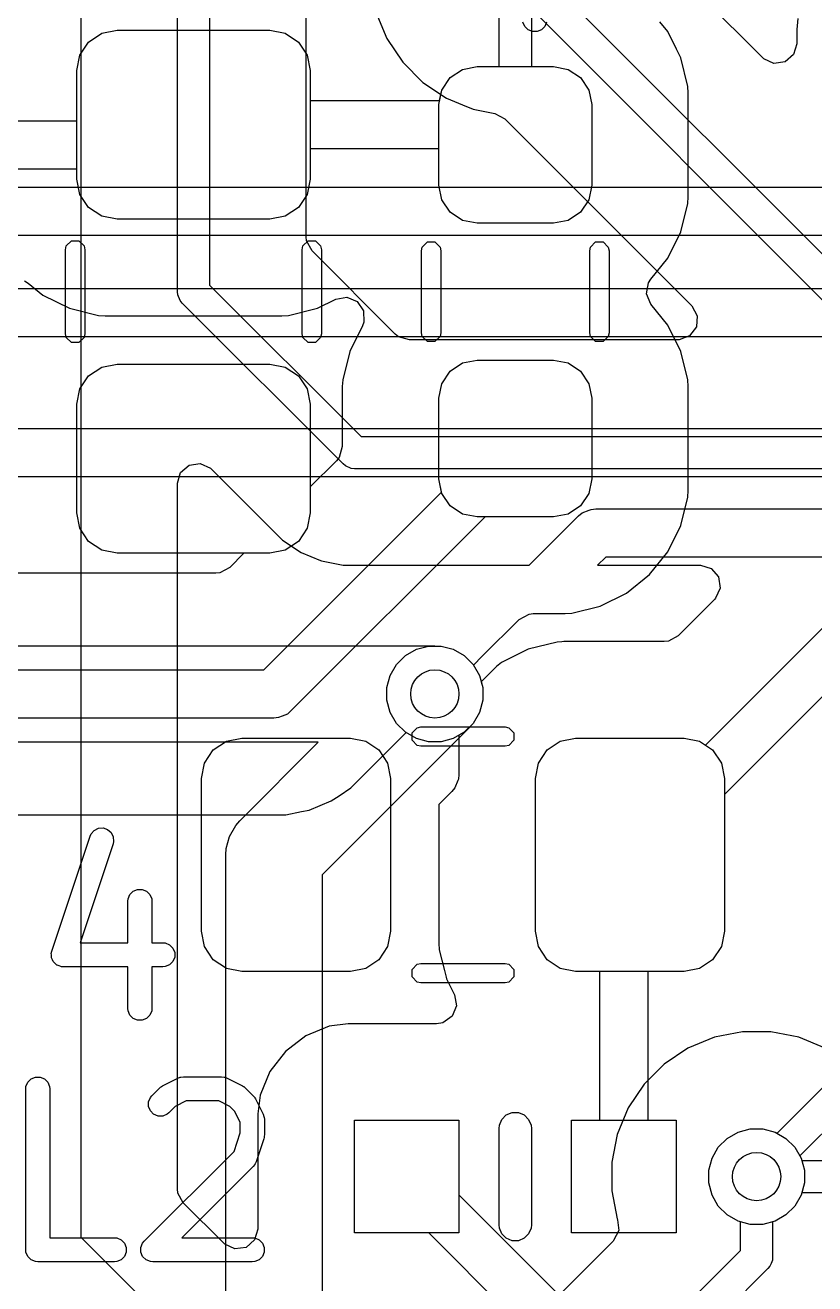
# Model space of a CAD drawing. Header units: inches. Extents: x 1.3 to 5.24, y -7.03 to -1.12.
# Drawn here: x 3.4431 to 3.6363, y -3.1758 to -2.8679 of the extents above; entities that cross this region are included whole.
import ezdxf

# ---------------------------------------------------------------- set-up
doc = ezdxf.new("R2010")
doc.units = ezdxf.units.IN
doc.header["$MEASUREMENT"] = 0
for name, color, linetype, true_color in [('B.Cu', 153, 'CONTINUOUS', 0x4d7fc4), ('B.Mask', 4, 'CONTINUOUS', 0x02ffee), ('B.Paste', 132, 'CONTINUOUS', 0x00c2c2), ('B.Silkscreen', 31, 'CONTINUOUS', 0xe8b2a7), ('F.Cu', 13, 'CONTINUOUS', 0xc83434), ('F.Mask', 201, 'CONTINUOUS', 0xd864ff), ('F.Paste', 253, 'CONTINUOUS', 0xb4a09a), ('F.Silkscreen', 41, 'CONTINUOUS', 0xf2eda1), ('In1.Cu', 91, 'CONTINUOUS', 0x7fc87f), ('In2.Cu', 33, 'CONTINUOUS', 0xce7d2c)]:
    doc.layers.add(name, color=color, linetype=linetype, true_color=true_color)

msp = doc.modelspace()

# ---------------------------------------------------------------- linework, layer by layer
at = {"layer": 'B.Cu', "linetype": 'CONTINUOUS'}
for p, q in [((3.55906, -2.87795), (3.55906, -2.8654)), ((3.56693, -2.8654), (3.56693, -2.87795)), ((3.60031, -2.86943), (3.59839, -2.86705)), ((3.45859, -2.87198), (3.46178, -2.86984)), ((3.46178, -2.86984), (3.46555, -2.86909)), ((3.46555, -2.86909), (3.50295, -2.86909)), ((3.50295, -2.86909), (3.50672, -2.86984)), ((3.50672, -2.86984), (3.50991, -2.87198)), ((3.60242, -2.8737), (3.60031, -2.86943)), ((3.60031, -2.86943), (3.60031, -2.86943)), ((3.45646, -2.87517), (3.45859, -2.87198)), ((3.50991, -2.87198), (3.51205, -2.87517)), ((3.45571, -2.87894), (3.45646, -2.87517)), ((3.51205, -2.87517), (3.5128, -2.87894)), ((3.60349, -2.87586), (3.60242, -2.8737)), ((3.60523, -2.88282), (3.60349, -2.87586)), ((3.45571, -2.89124), (3.45571, -2.87894)), ((3.5128, -2.87894), (3.5128, -2.88632)), ((3.54703, -2.88069), (3.55006, -2.87866)), ((3.55006, -2.87866), (3.55364, -2.87795)), ((3.55364, -2.87795), (3.55906, -2.87795)), ((3.56693, -2.87795), (3.57234, -2.87795)), ((3.57234, -2.87795), (3.57592, -2.87866)), ((3.57592, -2.87866), (3.57895, -2.88069)), ((3.545, -2.88372), (3.54703, -2.88069)), ((3.57895, -2.88069), (3.58098, -2.88372)), ((3.54449, -2.88632), (3.545, -2.88372)), ((3.58098, -2.88372), (3.58169, -2.8873)), ((3.60533, -2.88443), (3.60523, -2.88282)), ((3.60533, -2.90986), (3.60533, -2.88443)), ((3.5128, -2.88632), (3.54449, -2.88632)), ((3.58169, -2.8873), (3.58169, -2.90699)), ((3.42421, -2.89124), (3.45571, -2.89124)), ((3.54429, -2.89813), (3.5128, -2.89813)), ((3.5128, -2.89813), (3.5128, -2.90551)), ((3.54429, -2.90699), (3.54429, -2.89813)), ((3.45571, -2.90305), (3.42421, -2.90305)), ((3.45571, -2.90551), (3.45571, -2.90305)), ((3.45646, -2.90928), (3.45571, -2.90551)), ((3.5128, -2.90551), (3.51205, -2.90928)), ((3.545, -2.91057), (3.54429, -2.90699)), ((3.58169, -2.90699), (3.58098, -2.91057)), ((3.45859, -2.91247), (3.45646, -2.90928)), ((3.51205, -2.90928), (3.50991, -2.91247)), ((3.60523, -2.91147), (3.60533, -2.90989)), ((3.60533, -2.90989), (3.60533, -2.90986)), ((3.46178, -2.91461), (3.45859, -2.91247)), ((3.50991, -2.91247), (3.50672, -2.91461)), ((3.54703, -2.9136), (3.545, -2.91057)), ((3.58098, -2.91057), (3.57895, -2.9136)), ((3.60349, -2.91843), (3.60523, -2.91147)), ((3.46555, -2.91535), (3.46178, -2.91461)), ((3.50295, -2.91535), (3.46555, -2.91535)), ((3.50672, -2.91461), (3.50295, -2.91535)), ((3.55006, -2.91563), (3.54703, -2.9136)), ((3.55364, -2.91634), (3.55006, -2.91563)), ((3.57234, -2.91634), (3.55364, -2.91634)), ((3.57592, -2.91563), (3.57234, -2.91634)), ((3.57895, -2.9136), (3.57592, -2.91563)), ((3.60031, -2.92486), (3.60349, -2.91843)), ((3.59616, -2.93001), (3.60031, -2.92486)), ((3.44292, -2.93042), (3.44379, -2.93098)), ((3.44379, -2.93098), (3.44741, -2.93389)), ((3.59511, -2.93359), (3.59561, -2.93088)), ((3.59561, -2.93088), (3.59616, -2.93001)), ((3.44741, -2.93389), (3.45394, -2.93713)), ((3.51457, -2.93713), (3.51906, -2.9349)), ((3.51906, -2.9349), (3.52176, -2.93442)), ((3.52176, -2.93442), (3.5243, -2.93549)), ((3.59616, -2.93613), (3.59511, -2.93359)), ((3.45394, -2.93713), (3.461, -2.93889)), ((3.5075, -2.93889), (3.51457, -2.93713)), ((3.5243, -2.93549), (3.52586, -2.93775)), ((3.52586, -2.93775), (3.52595, -2.9405)), ((3.60031, -2.94128), (3.59616, -2.93613)), ((3.461, -2.93889), (3.461, -2.93889)), ((3.461, -2.93889), (3.461, -2.93889)), ((3.461, -2.93889), (3.46264, -2.939)), ((3.46264, -2.939), (3.46264, -2.939)), ((3.46264, -2.939), (3.50586, -2.939)), ((3.50586, -2.939), (3.5075, -2.93889)), ((3.50586, -2.939), (3.50586, -2.939)), ((3.52595, -2.9405), (3.5256, -2.94144)), ((3.5256, -2.94144), (3.52249, -2.94771)), ((3.60349, -2.94771), (3.60031, -2.94128)), ((3.52249, -2.94771), (3.52076, -2.95467)), ((3.55006, -2.95051), (3.55364, -2.9498)), ((3.55364, -2.9498), (3.57234, -2.9498)), ((3.57234, -2.9498), (3.57592, -2.95051)), ((3.60523, -2.95467), (3.60349, -2.94771)), ((3.545, -2.95558), (3.54703, -2.95254)), ((3.54703, -2.95254), (3.55006, -2.95051)), ((3.57592, -2.95051), (3.57895, -2.95254)), ((3.57895, -2.95254), (3.58098, -2.95558)), ((3.52076, -2.95467), (3.52065, -2.95629)), ((3.52065, -2.95629), (3.52065, -2.97098)), ((3.54429, -2.95915), (3.545, -2.95558)), ((3.58098, -2.95558), (3.58169, -2.95915)), ((3.60533, -2.95629), (3.60523, -2.95467)), ((3.60533, -2.98171), (3.60533, -2.95629)), ((3.54429, -2.97884), (3.54429, -2.95915)), ((3.58169, -2.95915), (3.58169, -2.97884)), ((3.52065, -2.97098), (3.51987, -2.97361)), ((3.51922, -2.97443), (3.5128, -2.98085)), ((3.51987, -2.97361), (3.51922, -2.97443)), ((3.5128, -2.98085), (3.5128, -2.9872)), ((3.54495, -2.98213), (3.54429, -2.97884)), ((3.58169, -2.97884), (3.58098, -2.98242)), ((3.50149, -3.02559), (3.54495, -2.98213)), ((3.58098, -2.98242), (3.57895, -2.98545)), ((3.60349, -2.99028), (3.60523, -2.98332)), ((3.60523, -2.98332), (3.60533, -2.98171)), ((3.5128, -2.9872), (3.51205, -2.99097)), ((3.57895, -2.98545), (3.57592, -2.98748)), ((3.5556, -2.98819), (3.50811, -3.03567)), ((3.57234, -2.98819), (3.5556, -2.98819)), ((3.57592, -2.98748), (3.57234, -2.98819)), ((3.60031, -2.99671), (3.60349, -2.99028)), ((3.51205, -2.99097), (3.50991, -2.99416)), ((3.50672, -2.9963), (3.50295, -2.99705)), ((3.50991, -2.99416), (3.50672, -2.9963)), ((3.4966, -2.99705), (3.49313, -3.00052)), ((3.50295, -2.99705), (3.4966, -2.99705)), ((3.59581, -3.00231), (3.60031, -2.99671)), ((3.48968, -3.00195), (3.4026, -3.00195)), ((3.49071, -3.00184), (3.48968, -3.00195)), ((3.49313, -3.00052), (3.49071, -3.00184)), ((3.59022, -3.0068), (3.59581, -3.00231)), ((3.58379, -3.00999), (3.59022, -3.0068)), ((3.56396, -3.01326), (3.56637, -3.01194)), ((3.56637, -3.01194), (3.56741, -3.01183)), ((3.56741, -3.01183), (3.57521, -3.01183)), ((3.57521, -3.01183), (3.57682, -3.01172)), ((3.57521, -3.01183), (3.57521, -3.01183)), ((3.57682, -3.01172), (3.58379, -3.00999)), ((3.55493, -3.02229), (3.56396, -3.01326)), ((3.53612, -3.02213), (3.53879, -3.02058)), ((3.53879, -3.02058), (3.54177, -3.01979)), ((3.54177, -3.01979), (3.54485, -3.01979)), ((3.54485, -3.01979), (3.54783, -3.02058)), ((3.54783, -3.02058), (3.5505, -3.02213)), ((3.5324, -3.02698), (3.53394, -3.02431)), ((3.53394, -3.02431), (3.53612, -3.02213)), ((3.5505, -3.02213), (3.55268, -3.02431)), ((3.55268, -3.02431), (3.55276, -3.02446)), ((3.55276, -3.02446), (3.55493, -3.02229)), ((3.40551, -3.02559), (3.50149, -3.02559)), ((3.5316, -3.02995), (3.5324, -3.02698)), ((3.5316, -3.03304), (3.5316, -3.02995)), ((3.5324, -3.03602), (3.5316, -3.03304)), ((3.50722, -3.03641), (3.50597, -3.03692)), ((3.50811, -3.03567), (3.50722, -3.03641)), ((3.53394, -3.03869), (3.5324, -3.03602)), ((3.50394, -3.0374), (3.40796, -3.0374)), ((3.50509, -3.03729), (3.50394, -3.0374)), ((3.50597, -3.03692), (3.50509, -3.03729)), ((3.53612, -3.04087), (3.53394, -3.03869)), ((3.52277, -3.05445), (3.53627, -3.04095)), ((3.53627, -3.04095), (3.53612, -3.04087)), ((3.51987, -3.05639), (3.52277, -3.05445)), ((3.51256, -3.05991), (3.51793, -3.05768)), ((3.51793, -3.05768), (3.51987, -3.05639)), ((3.41977, -3.06104), (3.50685, -3.06104)), ((3.50685, -3.06104), (3.51069, -3.06028)), ((3.51069, -3.06028), (3.51256, -3.05991)), ((3.61171, -3.11552), (3.60525, -3.11819)), ((3.61856, -3.11415), (3.61171, -3.11552)), ((3.61171, -3.11552), (3.61171, -3.11552)), ((3.62554, -3.11415), (3.61856, -3.11415)), ((3.61856, -3.11415), (3.61856, -3.11415)), ((3.63239, -3.11552), (3.62554, -3.11415)), ((3.62554, -3.11415), (3.62554, -3.11415)), ((3.63884, -3.11819), (3.63239, -3.11552)), ((3.63239, -3.11552), (3.63239, -3.11552)), ((3.60525, -3.11819), (3.59945, -3.12207)), ((3.60525, -3.11819), (3.60525, -3.11819)), ((3.59945, -3.12207), (3.59451, -3.12701)), ((3.59945, -3.12207), (3.59945, -3.12207)), ((3.59451, -3.12701), (3.59063, -3.13281)), ((3.59451, -3.12701), (3.59451, -3.12701)), ((3.59063, -3.13281), (3.58796, -3.13927)), ((3.59063, -3.13281), (3.59063, -3.13281)), ((3.61753, -3.13869), (3.62051, -3.1379)), ((3.62051, -3.1379), (3.62359, -3.1379)), ((3.62359, -3.1379), (3.62657, -3.13869)), ((3.58796, -3.13927), (3.58659, -3.14611)), ((3.58796, -3.13927), (3.58796, -3.13927)), ((3.61268, -3.14242), (3.61486, -3.14024)), ((3.61486, -3.14024), (3.61753, -3.13869)), ((3.62657, -3.13869), (3.62924, -3.14024)), ((3.62924, -3.14024), (3.63142, -3.14242)), ((3.61114, -3.14509), (3.61268, -3.14242)), ((3.63142, -3.14242), (3.63296, -3.14509)), ((3.58659, -3.14611), (3.58659, -3.1531)), ((3.61034, -3.14806), (3.61114, -3.14509)), ((3.63296, -3.14509), (3.63376, -3.14806)), ((3.61034, -3.15115), (3.61034, -3.14806)), ((3.63376, -3.14806), (3.63376, -3.15115)), ((3.58659, -3.1531), (3.58796, -3.15995)), ((3.61114, -3.15413), (3.61034, -3.15115)), ((3.63376, -3.15115), (3.63296, -3.15413)), ((3.61268, -3.1568), (3.61114, -3.15413)), ((3.61486, -3.15898), (3.61268, -3.1568)), ((3.63142, -3.1568), (3.62924, -3.15898)), ((3.63296, -3.15413), (3.63142, -3.1568)), ((3.61753, -3.16052), (3.61486, -3.15898)), ((3.62924, -3.15898), (3.62657, -3.16052)), ((3.5883, -3.1628), (3.58707, -3.16526)), ((3.58796, -3.15995), (3.58796, -3.15995)), ((3.58796, -3.15995), (3.58796, -3.15995)), ((3.58796, -3.15995), (3.58801, -3.16007)), ((3.58801, -3.16007), (3.58801, -3.16014)), ((3.58801, -3.16014), (3.58803, -3.16018)), ((3.58803, -3.16018), (3.58802, -3.16018)), ((3.58802, -3.16018), (3.5883, -3.1628)), ((3.61811, -3.16067), (3.61753, -3.16052)), ((3.61811, -3.16766), (3.61811, -3.16067)), ((3.62657, -3.16052), (3.62598, -3.16067)), ((3.62598, -3.16067), (3.62598, -3.16929)), ((3.58695, -3.16539), (3.553, -3.19934)), ((3.58707, -3.16526), (3.58695, -3.16539)), ((3.56136, -3.22441), (3.61811, -3.16766)), ((3.62483, -3.17208), (3.56578, -3.23113)), ((3.62532, -3.17148), (3.62483, -3.17208)), ((3.62559, -3.17083), (3.62532, -3.17148)), ((3.62591, -3.17006), (3.62559, -3.17083)), ((3.62598, -3.16929), (3.62591, -3.17006))]:
    msp.add_line(p, q, dxfattribs=at)
at = {"layer": 'B.Cu'}
for centre in [(3.54331, -3.0315), (3.62205, -3.14961)]:
    msp.add_circle(centre, 0.00591, dxfattribs=at)
at = {"layer": 'B.Mask', "linetype": 'CONTINUOUS'}
for p, q in [((3.45859, -2.87198), (3.46178, -2.86984)), ((3.46178, -2.86984), (3.46555, -2.86909)), ((3.46555, -2.86909), (3.50295, -2.86909)), ((3.50295, -2.86909), (3.50672, -2.86984)), ((3.50672, -2.86984), (3.50991, -2.87198)), ((3.45646, -2.87517), (3.45859, -2.87198)), ((3.50991, -2.87198), (3.51205, -2.87517)), ((3.45571, -2.87894), (3.45646, -2.87517)), ((3.51205, -2.87517), (3.5128, -2.87894)), ((3.45571, -2.90551), (3.45571, -2.87894)), ((3.5128, -2.87894), (3.5128, -2.90551)), ((3.54703, -2.88069), (3.55006, -2.87866)), ((3.55006, -2.87866), (3.55364, -2.87795)), ((3.55364, -2.87795), (3.57234, -2.87795)), ((3.57234, -2.87795), (3.57592, -2.87866)), ((3.57592, -2.87866), (3.57895, -2.88069)), ((3.545, -2.88372), (3.54703, -2.88069)), ((3.57895, -2.88069), (3.58098, -2.88372)), ((3.54429, -2.8873), (3.545, -2.88372)), ((3.58098, -2.88372), (3.58169, -2.8873)), ((3.54429, -2.90699), (3.54429, -2.8873)), ((3.58169, -2.8873), (3.58169, -2.90699)), ((3.45646, -2.90928), (3.45571, -2.90551)), ((3.5128, -2.90551), (3.51205, -2.90928)), ((3.545, -2.91057), (3.54429, -2.90699)), ((3.58169, -2.90699), (3.58098, -2.91057)), ((3.45859, -2.91247), (3.45646, -2.90928)), ((3.51205, -2.90928), (3.50991, -2.91247)), ((3.46178, -2.91461), (3.45859, -2.91247)), ((3.50991, -2.91247), (3.50672, -2.91461)), ((3.54703, -2.9136), (3.545, -2.91057)), ((3.58098, -2.91057), (3.57895, -2.9136)), ((3.46555, -2.91535), (3.46178, -2.91461)), ((3.50295, -2.91535), (3.46555, -2.91535)), ((3.50672, -2.91461), (3.50295, -2.91535)), ((3.55006, -2.91563), (3.54703, -2.9136)), ((3.55364, -2.91634), (3.55006, -2.91563)), ((3.57234, -2.91634), (3.55364, -2.91634)), ((3.57592, -2.91563), (3.57234, -2.91634)), ((3.57895, -2.9136), (3.57592, -2.91563)), ((3.55006, -2.95051), (3.55364, -2.9498)), ((3.55364, -2.9498), (3.57234, -2.9498)), ((3.57234, -2.9498), (3.57592, -2.95051)), ((3.45859, -2.95367), (3.46178, -2.95154)), ((3.46178, -2.95154), (3.46555, -2.95079)), ((3.46555, -2.95079), (3.50295, -2.95079)), ((3.50295, -2.95079), (3.50672, -2.95154)), ((3.50672, -2.95154), (3.50991, -2.95367)), ((3.545, -2.95558), (3.54703, -2.95254)), ((3.54703, -2.95254), (3.55006, -2.95051)), ((3.57592, -2.95051), (3.57895, -2.95254)), ((3.57895, -2.95254), (3.58098, -2.95558)), ((3.45646, -2.95686), (3.45859, -2.95367)), ((3.50991, -2.95367), (3.51205, -2.95686)), ((3.54429, -2.95915), (3.545, -2.95558)), ((3.58098, -2.95558), (3.58169, -2.95915)), ((3.45571, -2.96063), (3.45646, -2.95686)), ((3.51205, -2.95686), (3.5128, -2.96063)), ((3.54429, -2.97884), (3.54429, -2.95915)), ((3.58169, -2.95915), (3.58169, -2.97884)), ((3.45571, -2.9872), (3.45571, -2.96063)), ((3.5128, -2.96063), (3.5128, -2.9872)), ((3.545, -2.98242), (3.54429, -2.97884)), ((3.58169, -2.97884), (3.58098, -2.98242)), ((3.54703, -2.98545), (3.545, -2.98242)), ((3.58098, -2.98242), (3.57895, -2.98545)), ((3.45646, -2.99097), (3.45571, -2.9872)), ((3.5128, -2.9872), (3.51205, -2.99097)), ((3.55006, -2.98748), (3.54703, -2.98545)), ((3.57895, -2.98545), (3.57592, -2.98748)), ((3.55364, -2.98819), (3.55006, -2.98748)), ((3.57234, -2.98819), (3.55364, -2.98819)), ((3.57592, -2.98748), (3.57234, -2.98819)), ((3.45859, -2.99416), (3.45646, -2.99097)), ((3.51205, -2.99097), (3.50991, -2.99416)), ((3.46178, -2.9963), (3.45859, -2.99416)), ((3.46555, -2.99705), (3.46178, -2.9963)), ((3.50672, -2.9963), (3.50295, -2.99705)), ((3.50991, -2.99416), (3.50672, -2.9963)), ((3.50295, -2.99705), (3.46555, -2.99705))]:
    msp.add_line(p, q, dxfattribs=at)
at = {"layer": 'B.Paste', "linetype": 'CONTINUOUS'}
for p, q in [((3.45859, -2.87198), (3.46178, -2.86984)), ((3.46178, -2.86984), (3.46555, -2.86909)), ((3.46555, -2.86909), (3.50295, -2.86909)), ((3.50295, -2.86909), (3.50672, -2.86984)), ((3.50672, -2.86984), (3.50991, -2.87198)), ((3.45646, -2.87517), (3.45859, -2.87198)), ((3.50991, -2.87198), (3.51205, -2.87517)), ((3.45571, -2.87894), (3.45646, -2.87517)), ((3.51205, -2.87517), (3.5128, -2.87894)), ((3.45571, -2.90551), (3.45571, -2.87894)), ((3.5128, -2.87894), (3.5128, -2.90551)), ((3.54703, -2.88069), (3.55006, -2.87866)), ((3.55006, -2.87866), (3.55364, -2.87795)), ((3.55364, -2.87795), (3.57234, -2.87795)), ((3.57234, -2.87795), (3.57592, -2.87866)), ((3.57592, -2.87866), (3.57895, -2.88069)), ((3.545, -2.88372), (3.54703, -2.88069)), ((3.57895, -2.88069), (3.58098, -2.88372)), ((3.54429, -2.8873), (3.545, -2.88372)), ((3.58098, -2.88372), (3.58169, -2.8873)), ((3.54429, -2.90699), (3.54429, -2.8873)), ((3.58169, -2.8873), (3.58169, -2.90699)), ((3.45646, -2.90928), (3.45571, -2.90551)), ((3.5128, -2.90551), (3.51205, -2.90928)), ((3.545, -2.91057), (3.54429, -2.90699)), ((3.58169, -2.90699), (3.58098, -2.91057)), ((3.45859, -2.91247), (3.45646, -2.90928)), ((3.51205, -2.90928), (3.50991, -2.91247)), ((3.46178, -2.91461), (3.45859, -2.91247)), ((3.50991, -2.91247), (3.50672, -2.91461)), ((3.54703, -2.9136), (3.545, -2.91057)), ((3.58098, -2.91057), (3.57895, -2.9136)), ((3.46555, -2.91535), (3.46178, -2.91461)), ((3.50295, -2.91535), (3.46555, -2.91535)), ((3.50672, -2.91461), (3.50295, -2.91535)), ((3.55006, -2.91563), (3.54703, -2.9136)), ((3.55364, -2.91634), (3.55006, -2.91563)), ((3.57234, -2.91634), (3.55364, -2.91634)), ((3.57592, -2.91563), (3.57234, -2.91634)), ((3.57895, -2.9136), (3.57592, -2.91563)), ((3.55006, -2.95051), (3.55364, -2.9498)), ((3.55364, -2.9498), (3.57234, -2.9498)), ((3.57234, -2.9498), (3.57592, -2.95051)), ((3.45859, -2.95367), (3.46178, -2.95154)), ((3.46178, -2.95154), (3.46555, -2.95079)), ((3.46555, -2.95079), (3.50295, -2.95079)), ((3.50295, -2.95079), (3.50672, -2.95154)), ((3.50672, -2.95154), (3.50991, -2.95367)), ((3.545, -2.95558), (3.54703, -2.95254)), ((3.54703, -2.95254), (3.55006, -2.95051)), ((3.57592, -2.95051), (3.57895, -2.95254)), ((3.57895, -2.95254), (3.58098, -2.95558)), ((3.45646, -2.95686), (3.45859, -2.95367)), ((3.50991, -2.95367), (3.51205, -2.95686)), ((3.54429, -2.95915), (3.545, -2.95558)), ((3.58098, -2.95558), (3.58169, -2.95915)), ((3.45571, -2.96063), (3.45646, -2.95686)), ((3.51205, -2.95686), (3.5128, -2.96063)), ((3.54429, -2.97884), (3.54429, -2.95915)), ((3.58169, -2.95915), (3.58169, -2.97884)), ((3.45571, -2.9872), (3.45571, -2.96063)), ((3.5128, -2.96063), (3.5128, -2.9872)), ((3.545, -2.98242), (3.54429, -2.97884)), ((3.58169, -2.97884), (3.58098, -2.98242)), ((3.54703, -2.98545), (3.545, -2.98242)), ((3.58098, -2.98242), (3.57895, -2.98545)), ((3.45646, -2.99097), (3.45571, -2.9872)), ((3.5128, -2.9872), (3.51205, -2.99097)), ((3.55006, -2.98748), (3.54703, -2.98545)), ((3.57895, -2.98545), (3.57592, -2.98748)), ((3.55364, -2.98819), (3.55006, -2.98748)), ((3.57234, -2.98819), (3.55364, -2.98819)), ((3.57592, -2.98748), (3.57234, -2.98819)), ((3.45859, -2.99416), (3.45646, -2.99097)), ((3.51205, -2.99097), (3.50991, -2.99416)), ((3.46178, -2.9963), (3.45859, -2.99416)), ((3.46555, -2.99705), (3.46178, -2.9963)), ((3.50672, -2.9963), (3.50295, -2.99705)), ((3.50991, -2.99416), (3.50672, -2.9963)), ((3.50295, -2.99705), (3.46555, -2.99705))]:
    msp.add_line(p, q, dxfattribs=at)
at = {"layer": 'B.Silkscreen', "linetype": 'CONTINUOUS'}
for p, q in [((3.56532, -2.86816), (3.56488, -2.86709)), ((3.57067, -2.86709), (3.57023, -2.86816)), ((3.56613, -2.86897), (3.56532, -2.86816)), ((3.5672, -2.86941), (3.56613, -2.86897)), ((3.56835, -2.86941), (3.5672, -2.86941)), ((3.56942, -2.86897), (3.56835, -2.86941)), ((3.57023, -2.86816), (3.56942, -2.86897)), ((3.45295, -2.92279), (3.45313, -2.92188)), ((3.45295, -2.94336), (3.45295, -2.92279)), ((3.45313, -2.92188), (3.45441, -2.9206)), ((3.45441, -2.9206), (3.45622, -2.9206)), ((3.45622, -2.9206), (3.4575, -2.92188)), ((3.4575, -2.92188), (3.45768, -2.92279)), ((3.45768, -2.92279), (3.45768, -2.94336)), ((3.51083, -2.92279), (3.51101, -2.92188)), ((3.51083, -2.94336), (3.51083, -2.92279)), ((3.51101, -2.92188), (3.51228, -2.9206)), ((3.51228, -2.9206), (3.51409, -2.9206)), ((3.51409, -2.9206), (3.51537, -2.92188)), ((3.51537, -2.92188), (3.51555, -2.92279)), ((3.51555, -2.92279), (3.51555, -2.94336)), ((3.54006, -2.92304), (3.54024, -2.92214)), ((3.54024, -2.92214), (3.54152, -2.92086)), ((3.54152, -2.92086), (3.54333, -2.92086)), ((3.54333, -2.92086), (3.5446, -2.92214)), ((3.5446, -2.92214), (3.54478, -2.92304)), ((3.5812, -2.92304), (3.58138, -2.92214)), ((3.58138, -2.92214), (3.58266, -2.92086)), ((3.58266, -2.92086), (3.58447, -2.92086)), ((3.58447, -2.92086), (3.58575, -2.92214)), ((3.58575, -2.92214), (3.58593, -2.92304)), ((3.54006, -2.9431), (3.54006, -2.92304)), ((3.54478, -2.92304), (3.54478, -2.9431)), ((3.5812, -2.9431), (3.5812, -2.92304)), ((3.58593, -2.92304), (3.58593, -2.9431)), ((3.45313, -2.94426), (3.45295, -2.94336)), ((3.45441, -2.94554), (3.45313, -2.94426)), ((3.4575, -2.94426), (3.45622, -2.94554)), ((3.45768, -2.94336), (3.4575, -2.94426)), ((3.51101, -2.94426), (3.51083, -2.94336)), ((3.51228, -2.94554), (3.51101, -2.94426)), ((3.51537, -2.94426), (3.51409, -2.94554)), ((3.51555, -2.94336), (3.51537, -2.94426)), ((3.54024, -2.944), (3.54006, -2.9431)), ((3.54152, -2.94528), (3.54024, -2.944)), ((3.5446, -2.944), (3.54333, -2.94528)), ((3.54478, -2.9431), (3.5446, -2.944)), ((3.58138, -2.944), (3.5812, -2.9431)), ((3.58266, -2.94528), (3.58138, -2.944)), ((3.58575, -2.944), (3.58447, -2.94528)), ((3.58593, -2.9431), (3.58575, -2.944)), ((3.45622, -2.94554), (3.45441, -2.94554)), ((3.51409, -2.94554), (3.51228, -2.94554)), ((3.54333, -2.94528), (3.54152, -2.94528)), ((3.58447, -2.94528), (3.58266, -2.94528))]:
    msp.add_line(p, q, dxfattribs=at)
at = {"layer": 'F.Cu', "linetype": 'CONTINUOUS'}
for p, q in [((3.45669, -2.81985), (3.45669, -3.1644)), ((3.48031, -2.93307), (3.48031, -2.84571)), ((3.48819, -2.84571), (3.48819, -2.93144)), ((3.62354, -2.87587), (3.59948, -2.85181)), ((3.51183, -2.91963), (3.51183, -2.85867)), ((3.5736, -2.85937), (3.64336, -2.92913)), ((3.5289, -2.86467), (3.53157, -2.87112)), ((3.63895, -2.93585), (3.56803, -2.86494)), ((3.63211, -2.86623), (3.63187, -2.86891)), ((3.63187, -2.86891), (3.63187, -2.87242)), ((3.53157, -2.87112), (3.53157, -2.87112)), ((3.53157, -2.87112), (3.53545, -2.87693)), ((3.63187, -2.87242), (3.6311, -2.87506)), ((3.62379, -2.87611), (3.62354, -2.87587)), ((3.62629, -2.87725), (3.62379, -2.87611)), ((3.6311, -2.87506), (3.62902, -2.87686)), ((3.53545, -2.87693), (3.53545, -2.87693)), ((3.53545, -2.87693), (3.54039, -2.88187)), ((3.62902, -2.87686), (3.62629, -2.87725)), ((3.54039, -2.88187), (3.54039, -2.88187)), ((3.54039, -2.88187), (3.5462, -2.88575)), ((3.5462, -2.88575), (3.5462, -2.88575)), ((3.5462, -2.88575), (3.55007, -2.88735)), ((3.55007, -2.88735), (3.55265, -2.88842)), ((3.55265, -2.88842), (3.55798, -2.88948)), ((3.55798, -2.88948), (3.56041, -2.89076)), ((3.56041, -2.89076), (3.56048, -2.89082)), ((3.56048, -2.89082), (3.60619, -2.93653)), ((3.51194, -2.92066), (3.51183, -2.91963)), ((3.51326, -2.92308), (3.51194, -2.92066)), ((3.53362, -2.94343), (3.51326, -2.92308)), ((3.48819, -2.93144), (3.52525, -2.9685)), ((3.48039, -2.93384), (3.48031, -2.93307)), ((3.48098, -2.93526), (3.48039, -2.93384)), ((3.48147, -2.93585), (3.48098, -2.93526)), ((3.52084, -2.97522), (3.48147, -2.93585)), ((3.60619, -2.93653), (3.60751, -2.93894)), ((3.60751, -2.93894), (3.60731, -2.94169)), ((3.53443, -2.94409), (3.53362, -2.94343)), ((3.53707, -2.94486), (3.53443, -2.94409)), ((3.60566, -2.94389), (3.60308, -2.94485)), ((3.60731, -2.94169), (3.60566, -2.94389)), ((3.60274, -2.94486), (3.53707, -2.94486)), ((3.60308, -2.94485), (3.60274, -2.94486)), ((3.52525, -2.9685), (3.65571, -2.9685)), ((3.48319, -2.9755), (3.48591, -2.97511)), ((3.48591, -2.97511), (3.48841, -2.97625)), ((3.48033, -2.97994), (3.48111, -2.9773)), ((3.48111, -2.9773), (3.48319, -2.9755)), ((3.48841, -2.97625), (3.48867, -2.97649)), ((3.48867, -2.97649), (3.50604, -2.99386)), ((3.52143, -2.97571), (3.52084, -2.97522)), ((3.52285, -2.9763), (3.52143, -2.97571)), ((3.52362, -2.97638), (3.52285, -2.9763)), ((3.65571, -2.97638), (3.52362, -2.97638)), ((3.48033, -3.15258), (3.48033, -2.97994)), ((3.5785, -2.98795), (3.5794, -2.98722)), ((3.5794, -2.98722), (3.58109, -2.98651)), ((3.58109, -2.98651), (3.58153, -2.98633)), ((3.58153, -2.98633), (3.58268, -2.98622)), ((3.58268, -2.98622), (3.68455, -2.98622)), ((3.56643, -3.00002), (3.5785, -2.98795)), ((3.50604, -2.99386), (3.50604, -2.99386)), ((3.50604, -2.99386), (3.51056, -2.99688)), ((3.51056, -2.99688), (3.51537, -2.99887)), ((3.51537, -2.99887), (3.51558, -2.99896)), ((3.51558, -2.99896), (3.51558, -2.99896)), ((3.51558, -2.99896), (3.51558, -2.99896)), ((3.51558, -2.99896), (3.52091, -3.00002)), ((3.58512, -2.99803), (3.58314, -3.00002)), ((3.65846, -2.99803), (3.58512, -2.99803)), ((3.52091, -3.00002), (3.52091, -3.00002)), ((3.52091, -3.00002), (3.52091, -3.00002)), ((3.52091, -3.00002), (3.56643, -3.00002)), ((3.58314, -3.00002), (3.60832, -3.00002)), ((3.60832, -3.00002), (3.61096, -3.00079)), ((3.61096, -3.00079), (3.61276, -3.00287)), ((3.61315, -3.0056), (3.61201, -3.0081)), ((3.61276, -3.00287), (3.61315, -3.0056)), ((3.61177, -3.00835), (3.60287, -3.01725)), ((3.60953, -3.04403), (3.64592, -3.00764)), ((3.61201, -3.0081), (3.61177, -3.00835)), ((3.60287, -3.01725), (3.60046, -3.01857)), ((3.65254, -3.01772), (3.61417, -3.05609)), ((3.56614, -3.02055), (3.55962, -3.02379)), ((3.57321, -3.01879), (3.56614, -3.02055)), ((3.56614, -3.02055), (3.56614, -3.02055)), ((3.57438, -3.01871), (3.57321, -3.01879)), ((3.57484, -3.01868), (3.57438, -3.01871)), ((3.59942, -3.01868), (3.57484, -3.01868)), ((3.60046, -3.01857), (3.59942, -3.01868)), ((3.55962, -3.02379), (3.55836, -3.0248)), ((3.55836, -3.0248), (3.55463, -3.02852)), ((3.55463, -3.02852), (3.55502, -3.02995)), ((3.55502, -3.02995), (3.55502, -3.03304)), ((3.55502, -3.03304), (3.55422, -3.03602)), ((3.55422, -3.03602), (3.55268, -3.03869)), ((3.55268, -3.03869), (3.5505, -3.04087)), ((3.5505, -3.04087), (3.54921, -3.04161)), ((3.54921, -3.04161), (3.54921, -3.05118)), ((3.57399, -3.04307), (3.57776, -3.04232)), ((3.57776, -3.04232), (3.60433, -3.04232)), ((3.60433, -3.04232), (3.6081, -3.04307)), ((3.56866, -3.0484), (3.5708, -3.04521)), ((3.5708, -3.04521), (3.57399, -3.04307)), ((3.6081, -3.04307), (3.60953, -3.04403)), ((3.56791, -3.05217), (3.56866, -3.0484)), ((3.54921, -3.05118), (3.5491, -3.05233)), ((3.54822, -3.05446), (3.54748, -3.05536)), ((3.54896, -3.05267), (3.54822, -3.05446)), ((3.5491, -3.05233), (3.54896, -3.05267)), ((3.56791, -3.08957), (3.56791, -3.05217)), ((3.54748, -3.05536), (3.54427, -3.05857)), ((3.61417, -3.05609), (3.61417, -3.08957)), ((3.54427, -3.05857), (3.54427, -3.09248)), ((3.56866, -3.09333), (3.56791, -3.08957)), ((3.61417, -3.08957), (3.61342, -3.09333)), ((3.54427, -3.09248), (3.54438, -3.09411)), ((3.54438, -3.09411), (3.54564, -3.09917)), ((3.5708, -3.09653), (3.56866, -3.09333)), ((3.61342, -3.09333), (3.61129, -3.09653)), ((3.57399, -3.09866), (3.5708, -3.09653)), ((3.61129, -3.09653), (3.6081, -3.09866)), ((3.54564, -3.09917), (3.54605, -3.10082)), ((3.54605, -3.10082), (3.54614, -3.10118)), ((3.54614, -3.10118), (3.5481, -3.10513)), ((3.57776, -3.09941), (3.57399, -3.09866)), ((3.58366, -3.09941), (3.57776, -3.09941)), ((3.58366, -3.13583), (3.58366, -3.09941)), ((3.60433, -3.09941), (3.59547, -3.09941)), ((3.59547, -3.09941), (3.59547, -3.13583)), ((3.6081, -3.09866), (3.60433, -3.09941)), ((3.5481, -3.10513), (3.54858, -3.10784)), ((3.54752, -3.11038), (3.54525, -3.11194)), ((3.54858, -3.10784), (3.54752, -3.11038)), ((3.51745, -3.11279), (3.5117, -3.11518)), ((3.52207, -3.11219), (3.51745, -3.11279)), ((3.51745, -3.11279), (3.51745, -3.11279)), ((3.54373, -3.11219), (3.52207, -3.11219)), ((3.54525, -3.11194), (3.54373, -3.11219)), ((3.5117, -3.11518), (3.50676, -3.11897)), ((3.50676, -3.11897), (3.50297, -3.1239)), ((3.50297, -3.1239), (3.50059, -3.12966)), ((3.62709, -3.139), (3.63895, -3.12714)), ((3.50059, -3.12966), (3.49998, -3.13428)), ((3.50059, -3.12966), (3.50059, -3.12966)), ((3.49998, -3.13428), (3.49998, -3.16247)), ((3.64336, -3.13386), (3.63266, -3.14456)), ((3.52362, -3.16339), (3.52362, -3.13583)), ((3.52362, -3.13583), (3.54921, -3.13583)), ((3.54921, -3.13583), (3.54921, -3.15405)), ((3.57677, -3.16339), (3.57677, -3.13583)), ((3.57677, -3.13583), (3.58366, -3.13583)), ((3.59547, -3.13583), (3.60236, -3.13583)), ((3.60236, -3.13583), (3.60236, -3.16339)), ((3.61753, -3.13869), (3.62051, -3.1379)), ((3.62051, -3.1379), (3.62359, -3.1379)), ((3.62359, -3.1379), (3.62657, -3.13869)), ((3.61268, -3.14242), (3.61486, -3.14024)), ((3.61486, -3.14024), (3.61753, -3.13869)), ((3.62657, -3.13869), (3.62709, -3.139)), ((3.61114, -3.14509), (3.61268, -3.14242)), ((3.61034, -3.14806), (3.61114, -3.14509)), ((3.63266, -3.14456), (3.63296, -3.14509)), ((3.63296, -3.14509), (3.63312, -3.14567)), ((3.63312, -3.14567), (3.65571, -3.14567)), ((3.61034, -3.15115), (3.61034, -3.14806)), ((3.48045, -3.15362), (3.48033, -3.15258)), ((3.48176, -3.15604), (3.48045, -3.15362)), ((3.61114, -3.15413), (3.61034, -3.15115)), ((3.63312, -3.15354), (3.63296, -3.15413)), ((3.65571, -3.15354), (3.63312, -3.15354)), ((3.49165, -3.16592), (3.48176, -3.15604)), ((3.54921, -3.15405), (3.59792, -3.20276)), ((3.61268, -3.1568), (3.61114, -3.15413)), ((3.61486, -3.15898), (3.61268, -3.1568)), ((3.63142, -3.1568), (3.62924, -3.15898)), ((3.63296, -3.15413), (3.63142, -3.1568)), ((3.61753, -3.16052), (3.61486, -3.15898)), ((3.62924, -3.15898), (3.62657, -3.16052)), ((3.49998, -3.16247), (3.49921, -3.16511)), ((3.62051, -3.16132), (3.61753, -3.16052)), ((3.62359, -3.16132), (3.62051, -3.16132)), ((3.62657, -3.16052), (3.62359, -3.16132)), ((3.45669, -3.1644), (3.70914, -3.41685)), ((3.4919, -3.16616), (3.49165, -3.16592)), ((3.49921, -3.16511), (3.49713, -3.16691)), ((3.54185, -3.16339), (3.52362, -3.16339)), ((3.5913, -3.21284), (3.54185, -3.16339)), ((3.60236, -3.16339), (3.57677, -3.16339)), ((3.4944, -3.1673), (3.4919, -3.16616)), ((3.49713, -3.16691), (3.4944, -3.1673))]:
    msp.add_line(p, q, dxfattribs=at)
at = {"layer": 'F.Cu'}
for centre in [(3.54331, -3.0315), (3.62205, -3.14961)]:
    msp.add_circle(centre, 0.00591, dxfattribs=at)
at = {"layer": 'F.Mask', "linetype": 'CONTINUOUS'}
for p, q in [((3.4923, -3.04307), (3.49606, -3.04232)), ((3.49606, -3.04232), (3.52264, -3.04232)), ((3.52264, -3.04232), (3.5264, -3.04307)), ((3.57399, -3.04307), (3.57776, -3.04232)), ((3.57776, -3.04232), (3.60433, -3.04232)), ((3.60433, -3.04232), (3.6081, -3.04307)), ((3.48697, -3.0484), (3.4891, -3.04521)), ((3.4891, -3.04521), (3.4923, -3.04307)), ((3.5264, -3.04307), (3.5296, -3.04521)), ((3.5296, -3.04521), (3.53173, -3.0484)), ((3.56866, -3.0484), (3.5708, -3.04521)), ((3.5708, -3.04521), (3.57399, -3.04307)), ((3.6081, -3.04307), (3.61129, -3.04521)), ((3.61129, -3.04521), (3.61342, -3.0484)), ((3.48622, -3.05217), (3.48697, -3.0484)), ((3.53173, -3.0484), (3.53248, -3.05217)), ((3.56791, -3.05217), (3.56866, -3.0484)), ((3.61342, -3.0484), (3.61417, -3.05217)), ((3.48622, -3.08957), (3.48622, -3.05217)), ((3.53248, -3.05217), (3.53248, -3.08957)), ((3.56791, -3.08957), (3.56791, -3.05217)), ((3.61417, -3.05217), (3.61417, -3.08957)), ((3.48697, -3.09333), (3.48622, -3.08957)), ((3.53248, -3.08957), (3.53173, -3.09333)), ((3.56866, -3.09333), (3.56791, -3.08957)), ((3.61417, -3.08957), (3.61342, -3.09333)), ((3.4891, -3.09653), (3.48697, -3.09333)), ((3.53173, -3.09333), (3.5296, -3.09653)), ((3.5708, -3.09653), (3.56866, -3.09333)), ((3.61342, -3.09333), (3.61129, -3.09653)), ((3.4923, -3.09866), (3.4891, -3.09653)), ((3.5296, -3.09653), (3.5264, -3.09866)), ((3.57399, -3.09866), (3.5708, -3.09653)), ((3.61129, -3.09653), (3.6081, -3.09866)), ((3.49606, -3.09941), (3.4923, -3.09866)), ((3.52264, -3.09941), (3.49606, -3.09941)), ((3.5264, -3.09866), (3.52264, -3.09941)), ((3.57776, -3.09941), (3.57399, -3.09866)), ((3.60433, -3.09941), (3.57776, -3.09941)), ((3.6081, -3.09866), (3.60433, -3.09941)), ((3.52362, -3.16339), (3.52362, -3.13583)), ((3.52362, -3.13583), (3.54921, -3.13583)), ((3.54921, -3.13583), (3.54921, -3.16339)), ((3.57677, -3.16339), (3.57677, -3.13583)), ((3.57677, -3.13583), (3.60236, -3.13583)), ((3.60236, -3.13583), (3.60236, -3.16339)), ((3.54921, -3.16339), (3.52362, -3.16339)), ((3.60236, -3.16339), (3.57677, -3.16339))]:
    msp.add_line(p, q, dxfattribs=at)
at = {"layer": 'F.Paste', "linetype": 'CONTINUOUS'}
for p, q in [((3.4923, -3.04307), (3.49606, -3.04232)), ((3.49606, -3.04232), (3.52264, -3.04232)), ((3.52264, -3.04232), (3.5264, -3.04307)), ((3.57399, -3.04307), (3.57776, -3.04232)), ((3.57776, -3.04232), (3.60433, -3.04232)), ((3.60433, -3.04232), (3.6081, -3.04307)), ((3.48697, -3.0484), (3.4891, -3.04521)), ((3.4891, -3.04521), (3.4923, -3.04307)), ((3.5264, -3.04307), (3.5296, -3.04521)), ((3.5296, -3.04521), (3.53173, -3.0484)), ((3.56866, -3.0484), (3.5708, -3.04521)), ((3.5708, -3.04521), (3.57399, -3.04307)), ((3.6081, -3.04307), (3.61129, -3.04521)), ((3.61129, -3.04521), (3.61342, -3.0484)), ((3.48622, -3.05217), (3.48697, -3.0484)), ((3.53173, -3.0484), (3.53248, -3.05217)), ((3.56791, -3.05217), (3.56866, -3.0484)), ((3.61342, -3.0484), (3.61417, -3.05217)), ((3.48622, -3.08957), (3.48622, -3.05217)), ((3.53248, -3.05217), (3.53248, -3.08957)), ((3.56791, -3.08957), (3.56791, -3.05217)), ((3.61417, -3.05217), (3.61417, -3.08957)), ((3.48697, -3.09333), (3.48622, -3.08957)), ((3.53248, -3.08957), (3.53173, -3.09333)), ((3.56866, -3.09333), (3.56791, -3.08957)), ((3.61417, -3.08957), (3.61342, -3.09333)), ((3.4891, -3.09653), (3.48697, -3.09333)), ((3.53173, -3.09333), (3.5296, -3.09653)), ((3.5708, -3.09653), (3.56866, -3.09333)), ((3.61342, -3.09333), (3.61129, -3.09653)), ((3.4923, -3.09866), (3.4891, -3.09653)), ((3.5296, -3.09653), (3.5264, -3.09866)), ((3.57399, -3.09866), (3.5708, -3.09653)), ((3.61129, -3.09653), (3.6081, -3.09866)), ((3.49606, -3.09941), (3.4923, -3.09866)), ((3.52264, -3.09941), (3.49606, -3.09941)), ((3.5264, -3.09866), (3.52264, -3.09941)), ((3.57776, -3.09941), (3.57399, -3.09866)), ((3.60433, -3.09941), (3.57776, -3.09941)), ((3.6081, -3.09866), (3.60433, -3.09941)), ((3.52362, -3.16339), (3.52362, -3.13583)), ((3.52362, -3.13583), (3.54921, -3.13583)), ((3.54921, -3.13583), (3.54921, -3.16339)), ((3.57677, -3.16339), (3.57677, -3.13583)), ((3.57677, -3.13583), (3.60236, -3.13583)), ((3.60236, -3.13583), (3.60236, -3.16339)), ((3.54921, -3.16339), (3.52362, -3.16339)), ((3.60236, -3.16339), (3.57677, -3.16339))]:
    msp.add_line(p, q, dxfattribs=at)
at = {"layer": 'F.Silkscreen', "linetype": 'CONTINUOUS'}
for p, q in [((3.53773, -3.04103), (3.53901, -3.03975)), ((3.53901, -3.03975), (3.53991, -3.03957)), ((3.53991, -3.03957), (3.56048, -3.03957)), ((3.56048, -3.03957), (3.56139, -3.03975)), ((3.56139, -3.03975), (3.56266, -3.04103)), ((3.53773, -3.04283), (3.53773, -3.04103)), ((3.53901, -3.04411), (3.53773, -3.04283)), ((3.56266, -3.04283), (3.56139, -3.04411)), ((3.56266, -3.04103), (3.56266, -3.04283)), ((3.53991, -3.04429), (3.53901, -3.04411)), ((3.56048, -3.04429), (3.53991, -3.04429)), ((3.56139, -3.04411), (3.56048, -3.04429)), ((3.45994, -3.06488), (3.46097, -3.06436)), ((3.46097, -3.06436), (3.46212, -3.06428)), ((3.46212, -3.06428), (3.46322, -3.06465)), ((3.44958, -3.0944), (3.45895, -3.06628)), ((3.45895, -3.06628), (3.45919, -3.06575)), ((3.45919, -3.06575), (3.45994, -3.06488)), ((3.46322, -3.06465), (3.46409, -3.0654)), ((3.46409, -3.0654), (3.4646, -3.06643)), ((3.4646, -3.06643), (3.46468, -3.06758)), ((3.46456, -3.06815), (3.45648, -3.09238)), ((3.46468, -3.06758), (3.46456, -3.06815)), ((3.46867, -3.08057), (3.46949, -3.07976)), ((3.46949, -3.07976), (3.47055, -3.07931)), ((3.47055, -3.07931), (3.4717, -3.07931)), ((3.4717, -3.07931), (3.47277, -3.07976)), ((3.47277, -3.07976), (3.47358, -3.08057)), ((3.46818, -3.08221), (3.46823, -3.08163)), ((3.46818, -3.09238), (3.46818, -3.08221)), ((3.46823, -3.08163), (3.46867, -3.08057)), ((3.47358, -3.08057), (3.47402, -3.08163)), ((3.47402, -3.08163), (3.47408, -3.08221)), ((3.47408, -3.08221), (3.47408, -3.09238)), ((3.44945, -3.09496), (3.44948, -3.09482)), ((3.44948, -3.09544), (3.44945, -3.09496)), ((3.44948, -3.09476), (3.44951, -3.09469)), ((3.44948, -3.09482), (3.44948, -3.09476)), ((3.44951, -3.09469), (3.44958, -3.0944)), ((3.45648, -3.09238), (3.46818, -3.09238)), ((3.47408, -3.09238), (3.47675, -3.09238)), ((3.47675, -3.09238), (3.47733, -3.09244)), ((3.47733, -3.09244), (3.47839, -3.09288)), ((3.47839, -3.09288), (3.47921, -3.09369)), ((3.47921, -3.09369), (3.47965, -3.09476)), ((3.47965, -3.09476), (3.47965, -3.09591)), ((3.44948, -3.09591), (3.44948, -3.09544)), ((3.44953, -3.09601), (3.44948, -3.09591)), ((3.44953, -3.09611), (3.44953, -3.09601)), ((3.44974, -3.09654), (3.44953, -3.09611)), ((3.44993, -3.09697), (3.44974, -3.09654)), ((3.45, -3.09705), (3.44993, -3.09697)), ((3.45005, -3.09714), (3.45, -3.09705)), ((3.45041, -3.09745), (3.45005, -3.09714)), ((3.45074, -3.09779), (3.45041, -3.09745)), ((3.45084, -3.09783), (3.45074, -3.09779)), ((3.45092, -3.0979), (3.45084, -3.09783)), ((3.45137, -3.09805), (3.45092, -3.0979)), ((3.4518, -3.09823), (3.45137, -3.09805)), ((3.45196, -3.09824), (3.4518, -3.09823)), ((3.45201, -3.09826), (3.45196, -3.09824)), ((3.45209, -3.09826), (3.45201, -3.09826)), ((3.45238, -3.09829), (3.45209, -3.09826)), ((3.46818, -3.09829), (3.45238, -3.09829)), ((3.46818, -3.10846), (3.46818, -3.09829)), ((3.47675, -3.09829), (3.47408, -3.09829)), ((3.47408, -3.09829), (3.47408, -3.10846)), ((3.47733, -3.09823), (3.47675, -3.09829)), ((3.47839, -3.09779), (3.47733, -3.09823)), ((3.47921, -3.09697), (3.47839, -3.09779)), ((3.47965, -3.09591), (3.47921, -3.09697)), ((3.53773, -3.0989), (3.53901, -3.09762)), ((3.53901, -3.09762), (3.53991, -3.09744)), ((3.53991, -3.09744), (3.56048, -3.09744)), ((3.56048, -3.09744), (3.56139, -3.09762)), ((3.56139, -3.09762), (3.56266, -3.0989)), ((3.53773, -3.10071), (3.53773, -3.0989)), ((3.53901, -3.10199), (3.53773, -3.10071)), ((3.56266, -3.10071), (3.56139, -3.10199)), ((3.56266, -3.0989), (3.56266, -3.10071)), ((3.53991, -3.10217), (3.53901, -3.10199)), ((3.56048, -3.10217), (3.53991, -3.10217)), ((3.56139, -3.10199), (3.56048, -3.10217)), ((3.46823, -3.10903), (3.46818, -3.10846)), ((3.46867, -3.1101), (3.46823, -3.10903)), ((3.46949, -3.11091), (3.46867, -3.1101)), ((3.47358, -3.1101), (3.47277, -3.11091)), ((3.47402, -3.10903), (3.47358, -3.1101)), ((3.47408, -3.10846), (3.47402, -3.10903)), ((3.47055, -3.11135), (3.46949, -3.11091)), ((3.4717, -3.11135), (3.47055, -3.11135)), ((3.47277, -3.11091), (3.4717, -3.11135)), ((3.44369, -3.1265), (3.44451, -3.12569)), ((3.44451, -3.12569), (3.44557, -3.12525)), ((3.44557, -3.12525), (3.44672, -3.12525)), ((3.44672, -3.12525), (3.44779, -3.12569)), ((3.44779, -3.12569), (3.4486, -3.1265)), ((3.4767, -3.12738), (3.48045, -3.1255)), ((3.48045, -3.1255), (3.48099, -3.12529)), ((3.48099, -3.12529), (3.48109, -3.12529)), ((3.48109, -3.12529), (3.48119, -3.12525)), ((3.48119, -3.12525), (3.48177, -3.12519)), ((3.48177, -3.12519), (3.49114, -3.12519)), ((3.49114, -3.12519), (3.49172, -3.12525)), ((3.49172, -3.12525), (3.49182, -3.12529)), ((3.49182, -3.12529), (3.49192, -3.12529)), ((3.49192, -3.12529), (3.49246, -3.1255)), ((3.49246, -3.1255), (3.49621, -3.12738)), ((3.44319, -3.12814), (3.44325, -3.12757)), ((3.44319, -3.16751), (3.44319, -3.12814)), ((3.44325, -3.12757), (3.44369, -3.1265)), ((3.4486, -3.1265), (3.44904, -3.12757)), ((3.44904, -3.12757), (3.4491, -3.12814)), ((3.4491, -3.12814), (3.4491, -3.16456)), ((3.47406, -3.1298), (3.47593, -3.12793)), ((3.47593, -3.12793), (3.47616, -3.12774)), ((3.47616, -3.12774), (3.47621, -3.12768)), ((3.47621, -3.12768), (3.4763, -3.12763)), ((3.4763, -3.12763), (3.47638, -3.12756)), ((3.47638, -3.12756), (3.47645, -3.12753)), ((3.47645, -3.12753), (3.4767, -3.12738)), ((3.49621, -3.12738), (3.49646, -3.12753)), ((3.49646, -3.12753), (3.49653, -3.12756)), ((3.49653, -3.12756), (3.49661, -3.12763)), ((3.49661, -3.12763), (3.4967, -3.12768)), ((3.4967, -3.12768), (3.49675, -3.12774)), ((3.49675, -3.12774), (3.49698, -3.12793)), ((3.49698, -3.12793), (3.49885, -3.1298)), ((3.47325, -3.13132), (3.47369, -3.13025)), ((3.47325, -3.13247), (3.47325, -3.13132)), ((3.47369, -3.13025), (3.47406, -3.1298)), ((3.48246, -3.1311), (3.47977, -3.13244)), ((3.49044, -3.1311), (3.48246, -3.1311)), ((3.49314, -3.13244), (3.49044, -3.1311)), ((3.49885, -3.1298), (3.49904, -3.13003)), ((3.49904, -3.13003), (3.4991, -3.13008)), ((3.4991, -3.13008), (3.49915, -3.13017)), ((3.49915, -3.13017), (3.49922, -3.13025)), ((3.49922, -3.13025), (3.49925, -3.13032)), ((3.49925, -3.13032), (3.49941, -3.13057)), ((3.49941, -3.13057), (3.50128, -3.13432)), ((3.47369, -3.13353), (3.47325, -3.13247)), ((3.4745, -3.13435), (3.47369, -3.13353)), ((3.47557, -3.13479), (3.4745, -3.13435)), ((3.47672, -3.13479), (3.47557, -3.13479)), ((3.47778, -3.13435), (3.47672, -3.13479)), ((3.47823, -3.13398), (3.47778, -3.13435)), ((3.47977, -3.13244), (3.47823, -3.13398)), ((3.49434, -3.13364), (3.49314, -3.13244)), ((3.49569, -3.13634), (3.49434, -3.13364)), ((3.50128, -3.13432), (3.50149, -3.13486)), ((3.50149, -3.13486), (3.5015, -3.13497)), ((3.5015, -3.13497), (3.50154, -3.13507)), ((3.50154, -3.13507), (3.50159, -3.13564)), ((3.55972, -3.13561), (3.5608, -3.13452)), ((3.5608, -3.13452), (3.56222, -3.13393)), ((3.56222, -3.13393), (3.56376, -3.13393)), ((3.56376, -3.13393), (3.56518, -3.13452)), ((3.56518, -3.13452), (3.56627, -3.13561)), ((3.49569, -3.13891), (3.49569, -3.13634)), ((3.50159, -3.13564), (3.50159, -3.13939)), ((3.55906, -3.1378), (3.55913, -3.13703)), ((3.55906, -3.16142), (3.55906, -3.1378)), ((3.55913, -3.13703), (3.55972, -3.13561)), ((3.56627, -3.13561), (3.56685, -3.13703)), ((3.56685, -3.13703), (3.56693, -3.1378)), ((3.56693, -3.1378), (3.56693, -3.16142)), ((3.49419, -3.14342), (3.49569, -3.13891)), ((3.50144, -3.14032), (3.49957, -3.14595)), ((3.50151, -3.14004), (3.50144, -3.14032)), ((3.50154, -3.13997), (3.50151, -3.14004)), ((3.50155, -3.13986), (3.50154, -3.13997)), ((3.50157, -3.13976), (3.50155, -3.13986)), ((3.50159, -3.13939), (3.50156, -3.13968)), ((3.50156, -3.13968), (3.50157, -3.13976)), ((3.47218, -3.16542), (3.49419, -3.14342)), ((3.49885, -3.1471), (3.4814, -3.16456)), ((3.49922, -3.14666), (3.49885, -3.1471)), ((3.49926, -3.14656), (3.49922, -3.14666)), ((3.49933, -3.14648), (3.49926, -3.14656)), ((3.49957, -3.14595), (3.49933, -3.14648)), ((3.55913, -3.16219), (3.55906, -3.16142)), ((3.55972, -3.1636), (3.55913, -3.16219)), ((3.56685, -3.16219), (3.56627, -3.1636)), ((3.56693, -3.16142), (3.56685, -3.16219)), ((3.4491, -3.16456), (3.46489, -3.16456)), ((3.46489, -3.16456), (3.46547, -3.16462)), ((3.46547, -3.16462), (3.46654, -3.16506)), ((3.46654, -3.16506), (3.46735, -3.16587)), ((3.46735, -3.16587), (3.46779, -3.16694)), ((3.47137, -3.16694), (3.47181, -3.16587)), ((3.47181, -3.16587), (3.47218, -3.16542)), ((3.4814, -3.16456), (3.49864, -3.16456)), ((3.49864, -3.16456), (3.49922, -3.16462)), ((3.49922, -3.16462), (3.50028, -3.16506)), ((3.50028, -3.16506), (3.5011, -3.16587)), ((3.5011, -3.16587), (3.50154, -3.16694)), ((3.5608, -3.16469), (3.55972, -3.1636)), ((3.56222, -3.16528), (3.5608, -3.16469)), ((3.56376, -3.16528), (3.56222, -3.16528)), ((3.56518, -3.16469), (3.56376, -3.16528)), ((3.56627, -3.1636), (3.56518, -3.16469)), ((3.44325, -3.16809), (3.44319, -3.16751)), ((3.44369, -3.16915), (3.44325, -3.16809)), ((3.44451, -3.16997), (3.44369, -3.16915)), ((3.46735, -3.16915), (3.46654, -3.16997)), ((3.46779, -3.16809), (3.46735, -3.16915)), ((3.46779, -3.16694), (3.46779, -3.16809)), ((3.47137, -3.16809), (3.47137, -3.16694)), ((3.47181, -3.16915), (3.47137, -3.16809)), ((3.47263, -3.16997), (3.47181, -3.16915)), ((3.5011, -3.16915), (3.50028, -3.16997)), ((3.50154, -3.16809), (3.5011, -3.16915)), ((3.50154, -3.16694), (3.50154, -3.16809)), ((3.44557, -3.17041), (3.44451, -3.16997)), ((3.44615, -3.17047), (3.44557, -3.17041)), ((3.46489, -3.17047), (3.44615, -3.17047)), ((3.46547, -3.17041), (3.46489, -3.17047)), ((3.46654, -3.16997), (3.46547, -3.17041)), ((3.47369, -3.17041), (3.47263, -3.16997)), ((3.47427, -3.17047), (3.47369, -3.17041)), ((3.49864, -3.17047), (3.47427, -3.17047)), ((3.49922, -3.17041), (3.49864, -3.17047)), ((3.50028, -3.16997), (3.49922, -3.17041))]:
    msp.add_line(p, q, dxfattribs=at)
at = {"layer": 'In1.Cu', "linetype": 'CONTINUOUS'}
for p, q in [((3.28504, -2.90748), (3.80879, -2.90748)), ((3.80879, -2.91929), (3.28749, -2.91929)), ((3.31336, -2.93228), (3.83102, -2.93228)), ((3.83346, -2.94409), (3.31426, -2.94409)), ((3.36614, -2.96654), (3.83614, -2.96654)), ((3.83858, -2.97835), (3.36859, -2.97835)), ((3.53612, -3.02213), (3.53879, -3.02058)), ((3.53879, -3.02058), (3.54177, -3.01979)), ((3.54177, -3.01979), (3.54485, -3.01979)), ((3.54485, -3.01979), (3.54783, -3.02058)), ((3.54783, -3.02058), (3.5505, -3.02213)), ((3.5324, -3.02698), (3.53394, -3.02431)), ((3.53394, -3.02431), (3.53612, -3.02213)), ((3.5505, -3.02213), (3.55268, -3.02431)), ((3.55268, -3.02431), (3.55422, -3.02698)), ((3.5316, -3.02995), (3.5324, -3.02698)), ((3.55422, -3.02698), (3.55502, -3.02995)), ((3.5316, -3.03304), (3.5316, -3.02995)), ((3.55502, -3.02995), (3.55502, -3.03304)), ((3.5324, -3.03602), (3.5316, -3.03304)), ((3.55502, -3.03304), (3.55422, -3.03602)), ((3.53394, -3.03869), (3.5324, -3.03602)), ((3.55422, -3.03602), (3.55268, -3.03869)), ((3.53612, -3.04087), (3.53394, -3.03869)), ((3.55268, -3.03869), (3.5505, -3.04087)), ((3.53879, -3.04241), (3.53612, -3.04087)), ((3.54177, -3.04321), (3.53879, -3.04241)), ((3.54783, -3.04241), (3.54485, -3.04321)), ((3.5505, -3.04087), (3.54783, -3.04241)), ((3.54485, -3.04321), (3.54177, -3.04321)), ((3.61753, -3.13869), (3.62051, -3.1379)), ((3.62051, -3.1379), (3.62359, -3.1379)), ((3.62359, -3.1379), (3.62657, -3.13869)), ((3.61268, -3.14242), (3.61486, -3.14024)), ((3.61486, -3.14024), (3.61753, -3.13869)), ((3.62657, -3.13869), (3.62924, -3.14024)), ((3.62924, -3.14024), (3.63142, -3.14242)), ((3.61114, -3.14509), (3.61268, -3.14242)), ((3.63142, -3.14242), (3.63296, -3.14509)), ((3.61034, -3.14806), (3.61114, -3.14509)), ((3.63296, -3.14509), (3.63376, -3.14806)), ((3.61034, -3.15115), (3.61034, -3.14806)), ((3.63376, -3.14806), (3.63376, -3.15115)), ((3.61114, -3.15413), (3.61034, -3.15115)), ((3.63376, -3.15115), (3.63296, -3.15413)), ((3.61268, -3.1568), (3.61114, -3.15413)), ((3.61486, -3.15898), (3.61268, -3.1568)), ((3.63142, -3.1568), (3.62924, -3.15898)), ((3.63296, -3.15413), (3.63142, -3.1568)), ((3.61753, -3.16052), (3.61486, -3.15898)), ((3.62924, -3.15898), (3.62657, -3.16052)), ((3.62051, -3.16132), (3.61753, -3.16052)), ((3.62359, -3.16132), (3.62051, -3.16132)), ((3.62657, -3.16052), (3.62359, -3.16132))]:
    msp.add_line(p, q, dxfattribs=at)
at = {"layer": 'In1.Cu'}
for centre in [(3.54331, -3.0315), (3.62205, -3.14961)]:
    msp.add_circle(centre, 0.00591, dxfattribs=at)
at = {"layer": 'In2.Cu', "linetype": 'CONTINUOUS'}
for p, q in [((3.39072, -3.01969), (3.54331, -3.01969)), ((3.54331, -3.01969), (3.54485, -3.01979)), ((3.54485, -3.01979), (3.54783, -3.02058)), ((3.54783, -3.02058), (3.5505, -3.02213)), ((3.5505, -3.02213), (3.55268, -3.02431)), ((3.55268, -3.02431), (3.55422, -3.02698)), ((3.55422, -3.02698), (3.55502, -3.02995)), ((3.55502, -3.02995), (3.55502, -3.03304)), ((3.55502, -3.03304), (3.55422, -3.03602)), ((3.55422, -3.03602), (3.55268, -3.03869)), ((3.55268, -3.03869), (3.55166, -3.03985)), ((3.55166, -3.03985), (3.51575, -3.07576)), ((3.51479, -3.04331), (3.38583, -3.04331)), ((3.49559, -3.06251), (3.51479, -3.04331)), ((3.49303, -3.06635), (3.49457, -3.06368)), ((3.49457, -3.06368), (3.49559, -3.06251)), ((3.49223, -3.06932), (3.49303, -3.06635)), ((3.49213, -3.07087), (3.49223, -3.06932)), ((3.49213, -3.40551), (3.49213, -3.07087)), ((3.51575, -3.07576), (3.51575, -3.40551)), ((3.61753, -3.13869), (3.62051, -3.1379)), ((3.62051, -3.1379), (3.62359, -3.1379)), ((3.62359, -3.1379), (3.62657, -3.13869)), ((3.61268, -3.14242), (3.61486, -3.14024)), ((3.61486, -3.14024), (3.61753, -3.13869)), ((3.62657, -3.13869), (3.62924, -3.14024)), ((3.62924, -3.14024), (3.63142, -3.14242)), ((3.61114, -3.14509), (3.61268, -3.14242)), ((3.63142, -3.14242), (3.63296, -3.14509)), ((3.61034, -3.14806), (3.61114, -3.14509)), ((3.63296, -3.14509), (3.63376, -3.14806)), ((3.61034, -3.15115), (3.61034, -3.14806)), ((3.63376, -3.14806), (3.63376, -3.15115)), ((3.61114, -3.15413), (3.61034, -3.15115)), ((3.63376, -3.15115), (3.63296, -3.15413)), ((3.61268, -3.1568), (3.61114, -3.15413)), ((3.61486, -3.15898), (3.61268, -3.1568)), ((3.63142, -3.1568), (3.62924, -3.15898)), ((3.63296, -3.15413), (3.63142, -3.1568)), ((3.61753, -3.16052), (3.61486, -3.15898)), ((3.62924, -3.15898), (3.62657, -3.16052)), ((3.62051, -3.16132), (3.61753, -3.16052)), ((3.62359, -3.16132), (3.62051, -3.16132)), ((3.62657, -3.16052), (3.62359, -3.16132))]:
    msp.add_line(p, q, dxfattribs=at)
at = {"layer": 'In2.Cu'}
for centre in [(3.54331, -3.0315), (3.62205, -3.14961)]:
    msp.add_circle(centre, 0.00591, dxfattribs=at)

doc.saveas('drawing.dxf')
